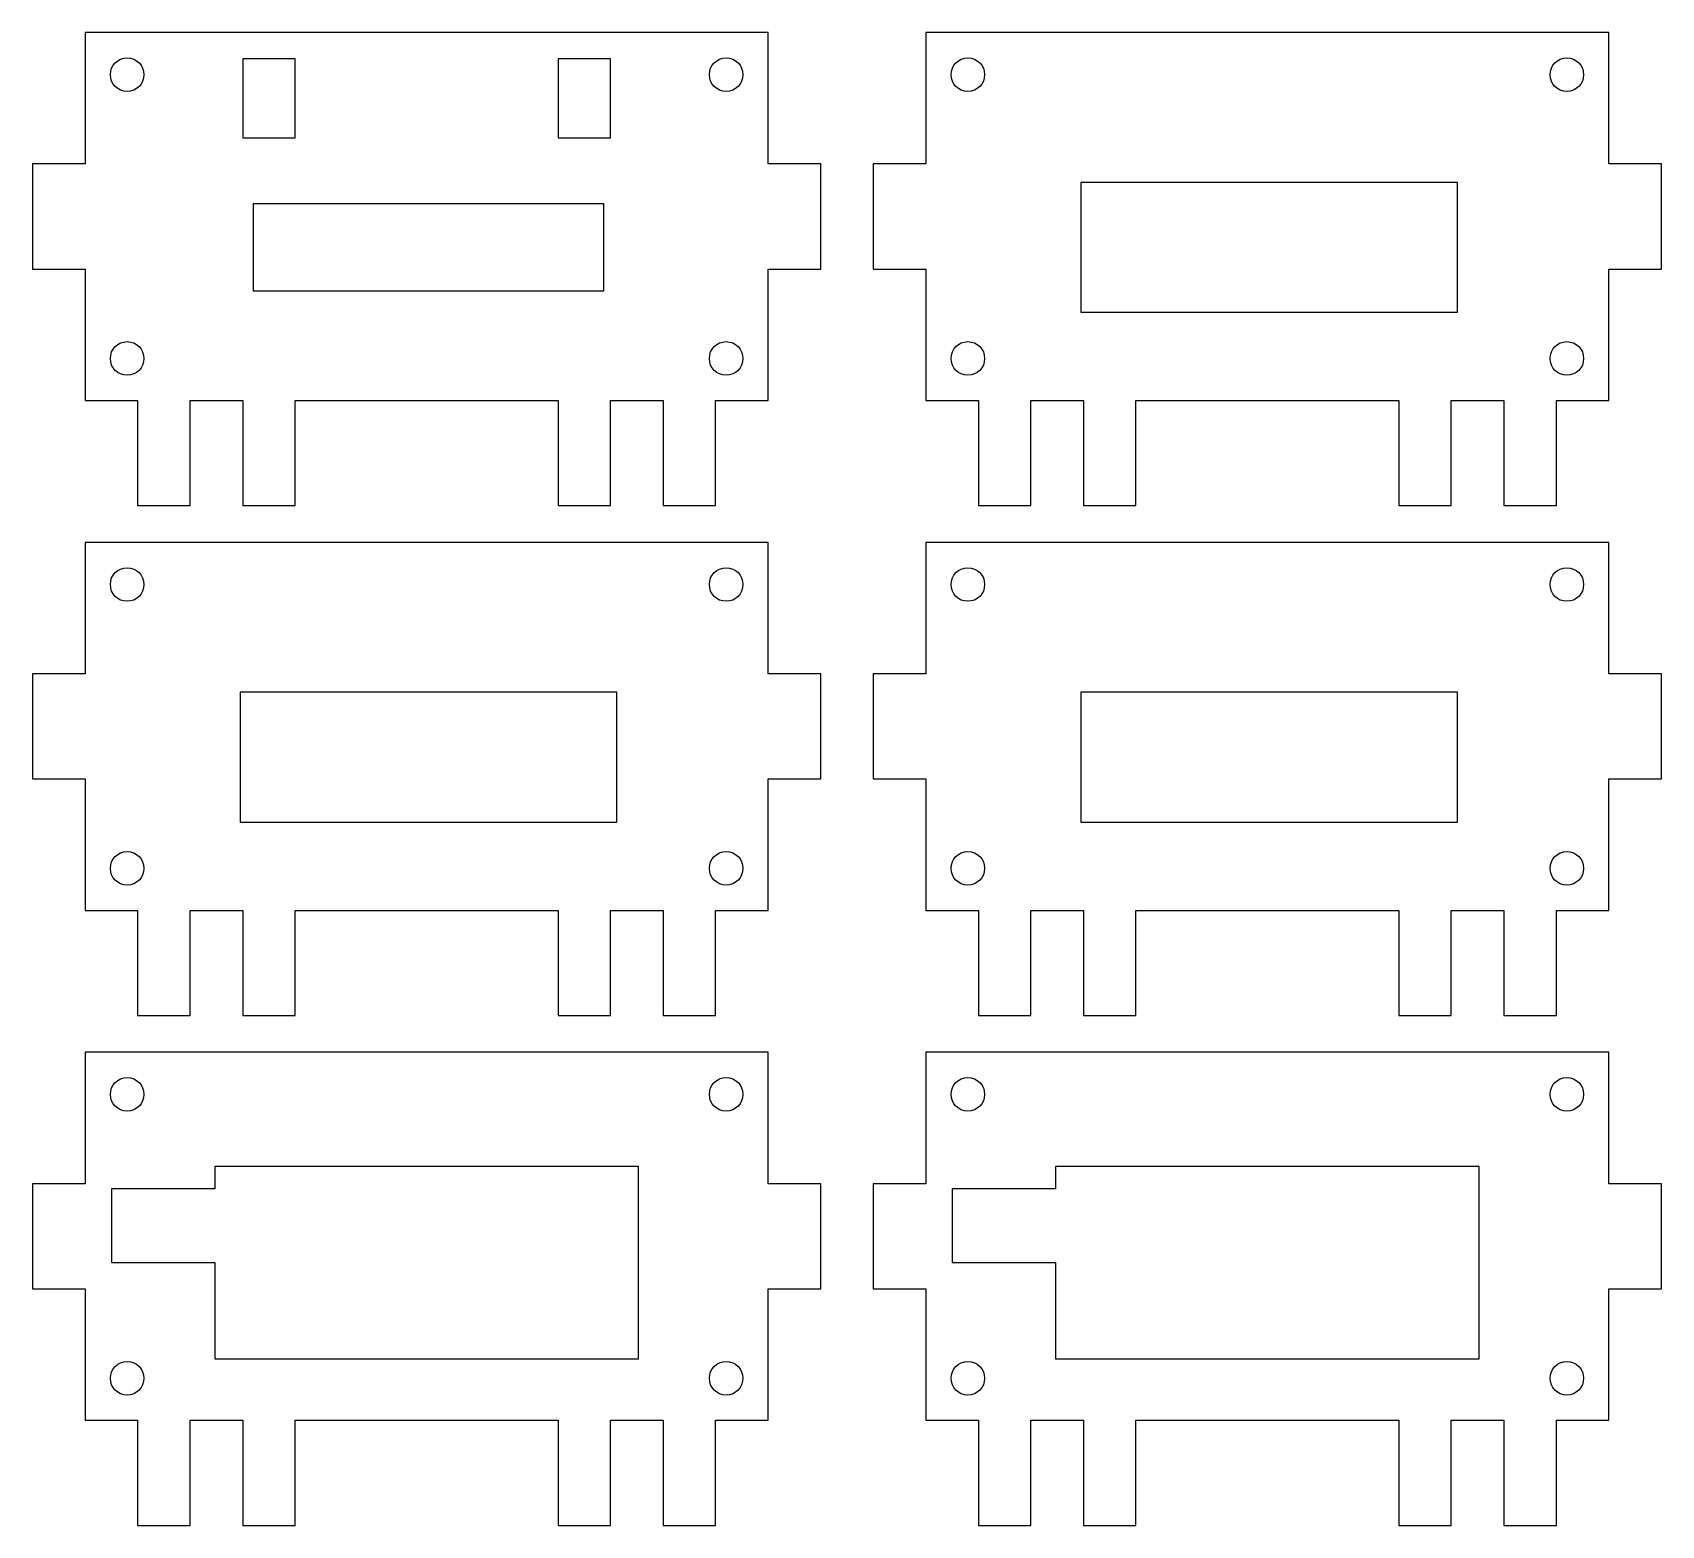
# Model space of a CAD drawing. Header units: millimetres. Extents: x 74 to 384, y 10 to 294.
import ezdxf

# ---------------------------------------------------------------- set-up
doc = ezdxf.new("R2010")
doc.units = ezdxf.units.MM
doc.layers.add('CUT', color=1, linetype='Continuous')

msp = doc.modelspace()

# ---------------------------------------------------------------- linework, layer by layer
at = {"layer": 'CUT'}
for points in [[(93.6, 204.4), (103.6, 204.4), (103.6, 224.4), (113.6, 224.4), (113.6, 204.4), (123.6, 204.4), (123.6, 224.4), (173.6, 224.4), (173.6, 204.4), (183.6, 204.4), (183.6, 224.4), (193.6, 224.4), (193.6, 204.4), (203.6, 204.4), (203.6, 224.4), (213.6, 224.4), (213.6, 249.4), (223.6, 249.4), (223.6, 269.4), (213.6, 269.4), (213.6, 294.4), (83.6, 294.4), (83.6, 269.4), (73.6, 269.4), (73.6, 249.4), (83.6, 249.4), (83.6, 224.4), (93.6, 224.4)], [(253.6, 204.4), (263.6, 204.4), (263.6, 224.4), (273.6, 224.4), (273.6, 204.4), (283.6, 204.4), (283.6, 224.4), (333.6, 224.4), (333.6, 204.4), (343.6, 204.4), (343.6, 224.4), (353.6, 224.4), (353.6, 204.4), (363.6, 204.4), (363.6, 224.4), (373.6, 224.4), (373.6, 249.4), (383.6, 249.4), (383.6, 269.4), (373.6, 269.4), (373.6, 294.4), (243.6, 294.4), (243.6, 269.4), (233.6, 269.4), (233.6, 249.4), (243.6, 249.4), (243.6, 224.4), (253.6, 224.4)], [(113.6, 274.4), (123.6, 274.4), (123.6, 289.4), (113.6, 289.4)], [(173.6, 274.4), (183.6, 274.4), (183.6, 289.4), (173.6, 289.4)], [(273.1, 241.2), (344.8, 241.2), (344.8, 265.9), (273.1, 265.9)], [(115.6, 245.3), (182.3, 245.3), (182.3, 261.8), (115.6, 261.8)], [(93.6, 107.4), (103.6, 107.4), (103.6, 127.4), (113.6, 127.4), (113.6, 107.4), (123.6, 107.4), (123.6, 127.4), (173.6, 127.4), (173.6, 107.4), (183.6, 107.4), (183.6, 127.4), (193.6, 127.4), (193.6, 107.4), (203.6, 107.4), (203.6, 127.4), (213.6, 127.4), (213.6, 152.4), (223.6, 152.4), (223.6, 172.4), (213.6, 172.4), (213.6, 197.4), (83.6, 197.4), (83.6, 172.4), (73.6, 172.4), (73.6, 152.4), (83.6, 152.4), (83.6, 127.4), (93.6, 127.4)], [(253.6, 107.4), (263.6, 107.4), (263.6, 127.4), (273.6, 127.4), (273.6, 107.4), (283.6, 107.4), (283.6, 127.4), (333.6, 127.4), (333.6, 107.4), (343.6, 107.4), (343.6, 127.4), (353.6, 127.4), (353.6, 107.4), (363.6, 107.4), (363.6, 127.4), (373.6, 127.4), (373.6, 152.4), (383.6, 152.4), (383.6, 172.4), (373.6, 172.4), (373.6, 197.4), (243.6, 197.4), (243.6, 172.4), (233.6, 172.4), (233.6, 152.4), (243.6, 152.4), (243.6, 127.4), (253.6, 127.4)], [(113.1, 144.2), (184.8, 144.2), (184.8, 168.9), (113.1, 168.9)], [(273.1, 144.2), (344.8, 144.2), (344.8, 168.9), (273.1, 168.9)], [(93.6, 10.4), (103.6, 10.4), (103.6, 30.4), (113.6, 30.4), (113.6, 10.4), (123.6, 10.4), (123.6, 30.4), (173.6, 30.4), (173.6, 10.4), (183.6, 10.4), (183.6, 30.4), (193.6, 30.4), (193.6, 10.4), (203.6, 10.4), (203.6, 30.4), (213.6, 30.4), (213.6, 55.4), (223.6, 55.4), (223.6, 75.4), (213.6, 75.4), (213.6, 100.4), (83.6, 100.4), (83.6, 75.4), (73.6, 75.4), (73.6, 55.4), (83.6, 55.4), (83.6, 30.4), (93.6, 30.4)], [(253.6, 10.4), (263.6, 10.4), (263.6, 30.4), (273.6, 30.4), (273.6, 10.4), (283.6, 10.4), (283.6, 30.4), (333.6, 30.4), (333.6, 10.4), (343.6, 10.4), (343.6, 30.4), (353.6, 30.4), (353.6, 10.4), (363.6, 10.4), (363.6, 30.4), (373.6, 30.4), (373.6, 55.4), (383.6, 55.4), (383.6, 75.4), (373.6, 75.4), (373.6, 100.4), (243.6, 100.4), (243.6, 75.4), (233.6, 75.4), (233.6, 55.4), (243.6, 55.4), (243.6, 30.4), (253.6, 30.4)], [(108.3, 42.1), (188.9, 42.1), (188.9, 78.7), (108.3, 78.7), (108.3, 74.4), (88.6, 74.4), (88.6, 60.4), (108.3, 60.4)], [(268.3, 42.1), (348.9, 42.1), (348.9, 78.7), (268.3, 78.7), (268.3, 74.4), (248.6, 74.4), (248.6, 60.4), (268.3, 60.4)]]:
    msp.add_lwpolyline(points, close=True, dxfattribs=at)
for centre in [(91.6, 286.4), (205.6, 286.4), (251.6, 286.4), (365.6, 286.4), (91.6, 232.4), (205.6, 232.4), (251.6, 232.4), (365.6, 232.4), (91.6, 189.4), (205.6, 189.4), (251.6, 189.4), (365.6, 189.4), (91.6, 135.4), (205.6, 135.4), (251.6, 135.4), (365.6, 135.4), (91.6, 92.4), (205.6, 92.4), (251.6, 92.4), (365.6, 92.4), (91.6, 38.4), (205.6, 38.4), (251.6, 38.4), (365.6, 38.4)]:
    msp.add_circle(centre, 3.2, dxfattribs=at)

doc.saveas('drawing.dxf')
